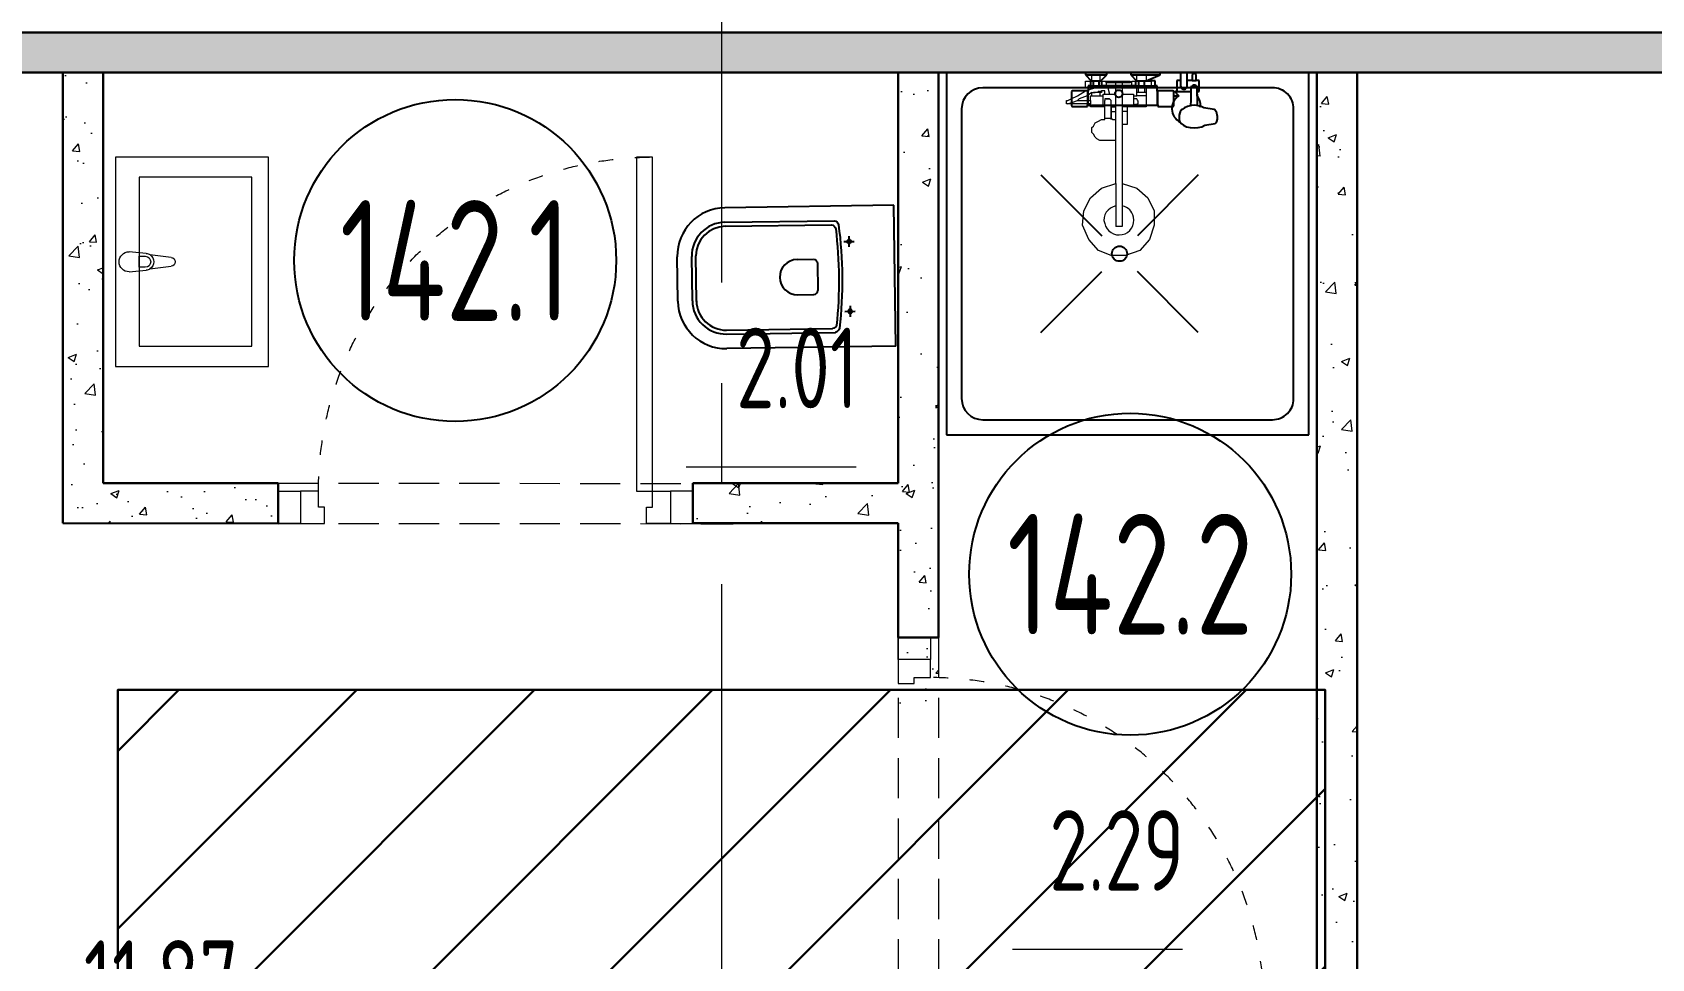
# Model space of a CAD drawing. Header units: millimetres. Extents: x -8417289 to 9420486, y 0 to 208205.
# Drawn here: x -207946 to -203923, y 107433 to 109735 of the extents above; entities that cross this region are included whole.
import ezdxf
from ezdxf import colors
from ezdxf.entities.mleader import LeaderData, LeaderLine
from ezdxf.enums import TextEntityAlignment as Align
from ezdxf.math import Vec2, Vec3

# ---------------------------------------------------------------- set-up
doc = ezdxf.new("R2010")
doc.units = ezdxf.units.MM
doc.header["$MEASUREMENT"] = 0
for name, pattern in [('ACAD_ISO03W100', [30, 12, -18]), ('ADSK_Штриховая_ш2 п1', [3, 2, -1]), ('CENTER', [2, 1.25, -0.25, 0.25, -0.25])]:
    doc.linetypes.add(name, pattern=pattern)
doc.layers.get('0').update_dxf_attribs({"color": 250, "lineweight": 9})
for name, color, linetype, lineweight in [('_АР ТЕКСТ', 250, 'Continuous', 25), ('АР_Двери', 175, 'Continuous', 18), ('АР_Маркер экспликации', 239, 'Continuous', 13), ('АР_Номер помещения', 1, 'Continuous', 25), ('АР_Оси', 195, 'Continuous', 9), ('АР_Отметки', 250, 'Continuous', 15), ('АР_Перегородки газоблок', 165, 'Continuous', 30), ('АР_Перегородки газоблок_Штрих', 165, 'Continuous', 5), ('АР_Помещения_площадь', 19, 'Continuous', 9), ('АР_тонкая линия', 250, 'Continuous', 0)]:
    doc.layers.add(name, color=color, linetype=linetype, lineweight=lineweight)
doc.layers.add('АРМИРОВАНИЕ', color=7, linetype='Continuous', lineweight=30, true_color=0xf57a00)
doc.layers.add('ТХ_сантехника', color=253, linetype='Continuous')
doc.styles.add('ISOCPEUR', font='isocpeur.TTF', dxfattribs={"width": 0.7})
doc.styles.get("Standard").update_dxf_attribs({"font": 'isocpeur.TTF', "width": 0.7})

# ---------------------------------------------------------------- blocks, each defined once
blk = doc.blocks.new('*U60')
at = {"layer": 'АР_Номер помещения', "color": 7}
blk.add_circle((-10564.1, 3309.6), 400, dxfattribs=at)
at = {"layer": 'АР_Помещения_площадь', "color": 7}
blk.add_line((-9125.1, 2539.7), (-9547.4, 2539.7), dxfattribs=at)
at = {"color": 7, "style": 'ISOCPEUR', "width": 0.7, "flags": 1}
blk.add_attdef('КАТЕГОРИЯ', (-499.2, -2092.2), '', height=250, dxfattribs=at)
at = {"layer": 'АР_Номер помещения', "color": 7, "style": 'ISOCPEUR', "width": 0.7}
blk.add_attdef('НОМЕР_ПОМЕЩЕНИЯ', text='', height=300, dxfattribs=at).set_placement((-10564.1, 3309.6), align=Align.MIDDLE_CENTER)
at = {"layer": 'АР_Помещения_площадь', "color": 7, "style": 'ISOCPEUR', "width": 0.7}
blk.add_attdef('ПЛОЩАДЬ_ПОМЕЩЕНИЯ', text='', height=200, dxfattribs=at).set_placement((-9120.2, 2786.2), align=Align.MIDDLE_RIGHT)
at = {"layer": 'АР_Помещения_площадь', "color": 7, "lineweight": 30, "width": 0.7, "flags": 104}
blk.add_attdef('ИМЯ_ПОМЕЩЕНИЯ', text='', height=100, dxfattribs=at).set_placement((157.6, 1217.1), align=Align.MIDDLE_CENTER)
blk = doc.blocks.new('*U846')
for points in [[(-55, -80), (-55, 0), (-115, 0), (-115, -40), (-100, -40), (-100, -80), (-55, -80)], [(0, 0), (0, -80), (-55, -80), (-55, 0), (0, 0)], [(-1030, 0), (-1030, -80), (-975, -80), (-975, 0), (-1030, 0)], [(-975, -80), (-975, 0), (-915, 0), (-915, -40), (-930, -40), (-930, -80), (-975, -80)]]:
    blk.add_lwpolyline(points)
blk.add_lwpolyline([(-100, -80), (-100, -910), (-140, -910), (-140, -80)], close=True)
at = {"linetype": 'ACAD_ISO03W100', "ltscale": 3}
blk.add_arc((-100, -80), 830, 180, 270, dxfattribs=at)
blk = doc.blocks.new('унитаз поликлиники')
for p, q in [((0, 175), (0, -175)), ((0, 175), (420, 175)), ((420, 138.7), (149.6, 138.7)), ((420, 129), (156.8, 128.7)), ((125.6, 86.7), (99.5, 86.7)), ((112.4, 73.1), (112.4, 100.2)), ((242.4, 43.7), (201.9, 43.7)), ((494, 57.1), (494, -57.1)), ((504, 55), (504, -55)), ((540, 55), (540, -55)), ((191.9, -33.7), (191.9, 33.7)), ((112.3, -73), (112.3, -100.1)), ((242.4, -43.7), (201.9, -43.7)), ((125.5, -86.5), (99.4, -86.5)), ((420, -139), (147.9, -138.7)), ((420, -129), (155.2, -128.7)), ((0, -175), (420, -175))]:
    blk.add_line(p, q)
for centre, radius, start, end in [((420, 55), 120, 0, 90), ((420.5, 55.2), 83.5, 359.8619, 90.3335), ((420, 55), 74, 0, 90), ((242.4, 0), 43.7, 270, 90), ((420, -55), 120, 270, 0), ((420, -55), 84, 270, 0), ((420, -55), 74, 270, 358.4018)]:
    blk.add_arc(centre, radius, start, end)
at = {"extrusion": (0, 0, -1)}
for centre, major_axis, ratio, start_param, end_param in [((1158.1, 0), (-731, -726.4), 0.993775, 0.659849, 0.910919), ((984.1, 0), (-23.4, -941.4), 0.89728, 1.422258, 1.677847), ((149.5, 127.3), (-5.6, -10.5), 0.821373, 1.269211, 2.570669), ((154.4, 119.8), (-5.61, -7.72), 0.798093, 1.232924, 2.686723), ((112.4, 86.8), (3.55, 3.55), 1, 5.504025, 11.78721), ((201.9, -33.5), (4.12, -9.49), 0.964797, 0.42926, 1.943413), ((155.2, -117.5), (5.3, -10.4), 0.842984, 0.549902, 1.8819), ((147.9, -127.5), (5.4, -10.4), 0.836443, 0.56114, 1.877577)]:
    blk.add_ellipse(centre, major_axis=major_axis, ratio=ratio, start_param=start_param, end_param=end_param, dxfattribs=at)
for centre, major_axis, ratio, start_param, end_param in [((201.9, 33.5), (4.12, 9.49), 0.964797, 0.42926, 1.943413), ((112.3, -86.6), (3.54, -3.55), 1, 5.504025, 11.78721)]:
    blk.add_ellipse(centre, major_axis=major_axis, ratio=ratio, start_param=start_param, end_param=end_param)
blk = doc.blocks.new('Из_буфера27431')
at = {"linetype": 'Continuous', "lineweight": 5}
for p, q in [((-138.5, 11.1), (-85.6, 17.7)), ((-138.5, 11.1), (-85.6, 17.7)), ((-76.1, 21), (-34.1, 25)), ((-76.1, 21), (-34.1, 25)), ((-59, 13.6), (-73.9, 13.6)), ((-59, 13.6), (-73.9, 13.6)), ((-59, -13.6), (-59, 13.6)), ((-59, -13.6), (-59, 13.6)), ((-85.6, -17.7), (-138.5, -11.1)), ((-85.6, -17.7), (-138.5, -11.1)), ((-34.1, -25), (-76.1, -21)), ((-34.1, -25), (-76.1, -21)), ((-73.9, -13.6), (-59, -13.6)), ((-73.9, -13.6), (-59, -13.6))]:
    blk.add_line(p, q, dxfattribs=at)
for points in [[(0, -260), (-380, -260), (-380, 260), (0, 260)], [(-59, -210), (-339.1, -210), (-339.1, 210), (-59, 210)], [(-59, -210), (-339.1, -210), (-339.1, 210), (-59, 210)]]:
    blk.add_lwpolyline(points, close=True, dxfattribs=at)
for centre, radius, start, end in [((-137.1, 0), 11.2, 97.1389, 262.8611), ((-137.1, 0), 11.2, 97.1389, 262.8611), ((-74.2, 0), 21.1, 122.771, 237.229), ((-74.2, 0), 21.1, 122.771, 237.229), ((-73.9, 0), 13.6, 90, 270), ((-73.9, 0), 13.6, 90, 270), ((-74.2, 0), 21.1, 95.1696, 122.771), ((-74.2, 0), 21.1, 95.1696, 122.771), ((-34.1, 0), 25, 270, 90), ((-34.1, 0), 25, 270, 90), ((-74.2, 0), 21.1, 237.229, 264.8304), ((-74.2, 0), 21.1, 237.229, 264.8304)]:
    blk.add_arc(centre, radius, start, end, dxfattribs=at)
blk = doc.blocks.new('_DotSmall')
at = {"color": 0, "linetype": 'ByBlock', "const_width": 0.5}
blk.add_lwpolyline([(-0.0625, 0, 1), (0.0625, 0, 1)], format="xyb", close=True, dxfattribs=at)
blk = doc.blocks.new('*U1124')
for points in [[(0, 0), (0, -80), (55, -80), (55, 0), (0, 0)], [(55, -80), (55, 0), (115, 0), (115, -40), (100, -40), (100, -80), (55, -80)], [(975, -80), (975, 0), (915, 0), (915, -40), (930, -40), (930, -80), (975, -80)], [(1030, 0), (1030, -80), (975, -80), (975, 0), (1030, 0)]]:
    blk.add_lwpolyline(points)
blk.add_lwpolyline([(100, -80), (100, -910), (140, -910), (140, -80)], close=True)
at = {"linetype": 'ACAD_ISO03W100', "ltscale": 3}
blk.add_arc((100, -80), 830, 270, 0, dxfattribs=at)
blk = doc.blocks.new('Из_буфера15266')
at = {"lineweight": 0, "ltscale": 100, "transparency": 33554687}
for points in [[(-13.2, -338.7), (-60.9, -354.5), (-97.9, -386.3), (-119.1, -428.6), (-119.1, -476.2), (-103.2, -523.9), (-71.4, -560.9), (-23.8, -576.8), (23.8, -576.8), (66.1, -560.9), (97.9, -523.9), (119.1, -476.2), (113.8, -428.6), (92.6, -386.3), (55.6, -354.5), (7.9, -338.7), (7.9, -195.8), (23.8, -195.8), (34.4, -195.8), (50.3, -195.8), (60.9, -195.8), (71.4, -190.5), (76.7, -185.2), (82, -174.6), (87.3, -169.3), (87.3, -158.7), (87.3, -153.5), (82, -148.2), (82, -148.2), (76.7, -137.6), (76.7, -137.6), (66.1, -132.3), (55.6, -127), (50.3, -127), (45, -127), (45, -105.8), (45, -84.7), (92.6, -84.7), (92.6, -74.1), (166.7, -74.1), (172, -74.1), (172, -68.8), (172, -63.5), (166.7, -63.5), (156.1, -58.2), (134.9, -47.6), (108.5, -31.7), (92.6, -26.5), (92.6, -21.2), (108.5, -21.2), (108.5, 0), (39.7, 0), (39.7, -21.2), (39.7, -21.2), (39.7, -21.2), (34.4, -21.2), (34.4, -21.2), (29.1, -42.3), (7.9, -42.3), (7.9, -5.3), (39.7, -5.3), (39.7, 0), (-39.7, 0), (-39.7, -5.3), (-13.2, -5.3), (-13.2, -42.3), (-50.3, -42.3), (-50.3, -47.6), (-60.9, -47.6), (-60.9, -37), (-60.9, -37), (-60.9, -21.2), (-45, -21.2), (-45, 0), (-108.5, 0), (-108.5, -21.2), (-92.6, -21.2), (-92.6, -37), (-92.6, -37), (-92.6, -47.6), (-92.6, -47.6), (-92.6, -84.7), (-29.1, -84.7)], [(-92.6, -21.2), (-60.9, -21.2)], [(-92.6, -37), (-60.9, -37)], [(-92.6, -47.6), (-60.9, -47.6)], [(-87.3, -21.2), (-87.3, -37)], [(-66.1, -21.2), (-66.1, -37)], [(-50.3, -47.6), (-50.3, -79.4)], [(-13.2, -5.3), (7.9, -5.3)], [(-13.2, -42.3), (-13.2, -142.9)], [(7.9, -195.8), (7.9, -42.3)], [(45, -42.3), (29.1, -42.3)], [(55.6, -15.9), (39.7, -21.2)], [(50.3, -47.6), (50.3, -47.6)], [(50.3, -52.9), (50.3, -47.6)], [(50.3, -79.4), (50.3, -47.6)], [(50.3, -58.2), (50.3, -52.9)], [(55.6, -15.9), (55.6, -15.9)], [(60.9, -21.2), (55.6, -15.9)], [(55.6, -31.7), (55.6, -31.7)], [(76.7, -37), (55.6, -31.7)], [(92.6, -26.5), (76.7, -21.2), (60.9, -21.2)], [(60.9, -37), (66.1, -37), (82, -37), (82, -37)], [(87.3, -47.6), (60.9, -47.6)], [(66.1, -31.7), (66.1, -37)], [(87.3, -37), (76.7, -37)], [(82, -21.2), (92.6, -21.2)], [(-50.3, -79.4), (-13.2, -79.4)], [(-29.1, -84.7), (-29.1, -142.9), (-23.8, -142.9), (-23.8, -142.9), (-23.8, -142.9), (-18.5, -142.9), (-13.2, -142.9), (-13.2, -142.9), (-13.2, -338.7)], [(-29.1, -84.7), (-13.2, -84.7)], [(-29.1, -100.5), (-13.2, -100.5)], [(23.8, -79.4), (7.9, -79.4)], [(23.8, -84.7), (7.9, -84.7)], [(23.8, -100.5), (7.9, -100.5)], [(23.8, -63.5), (23.8, -63.5), (23.8, -63.5), (29.1, -58.2), (29.1, -58.2), (29.1, -58.2), (29.1, -58.2), (34.4, -58.2), (39.7, -58.2), (39.7, -58.2), (39.7, -58.2), (39.7, -58.2), (45, -58.2), (45, -63.5), (45, -63.5)], [(23.8, -105.8), (23.8, -63.5)], [(23.8, -84.7), (23.8, -127)], [(23.8, -127), (23.8, -105.8)], [(34.4, -58.2), (29.1, -58.2)], [(34.4, -58.2), (34.4, -58.2)], [(39.7, -58.2), (34.4, -58.2)], [(39.7, -58.2), (39.7, -58.2)], [(45, -63.5), (45, -63.5)], [(45, -84.7), (45, -63.5)], [(50.3, -79.4), (45, -79.4)], [(92.6, -63.5), (92.6, -74.1)], [(166.7, -74.1), (150.8, -68.8), (134.9, -63.5)], [(166.7, -74.1), (166.7, -74.1)], [(13.2, -127), (7.9, -127)], [(18.5, -127), (13.2, -127)], [(23.8, -121.7), (18.5, -127)], [(45, -121.7), (34.4, -121.7), (23.8, -121.7)], [(45, -127), (45, -121.7)], [(-13.2, -338.7), (-13.2, -481.5)], [(7.9, -338.7), (7.9, -481.5)], [(-13.2, -481.5), (7.9, -481.5)]]:
    blk.add_lwpolyline(points, dxfattribs=at)
for points in [[(-92.6, 0), (-60.9, 0), (-60.9, 21.2), (-92.6, 21.2)], [(60.9, 0), (87.3, 0), (87.3, 21.2), (60.9, 21.2)], [(39.7, -21.2), (39.7, -21.2)], [(50.3, -42.3), (45, -42.3), (45, -31.7), (55.6, -31.7), (55.6, -31.7), (55.6, -37), (60.8, -37), (60.8, -47.6), (50.3, -47.6)], [(87.3, -47.6), (87.3, -37), (103.2, -47.6), (129.6, -58.2), (134.9, -63.5), (92.6, -63.5), (92.6, -47.6)]]:
    blk.add_lwpolyline(points, close=True, dxfattribs=at)
for points, knots in [([(-50.3, -74.1), (-55.6, -79.4), (-60.9, -74.1), (-66.1, -74.1), (-66.1, -68.8), (-66.1, -63.5), (-60.9, -58.2), (-55.6, -58.2), (-55.6, -58.2), (-50.3, -58.2)], [0, 0, 0, 0, 1, 1, 1, 2, 2, 2, 3, 3, 3, 3]), ([(7.9, -412.7), (34.4, -418), (55.6, -444.5), (45, -471), (39.7, -497.4), (13.2, -513.3), (-13.2, -508), (-39.7, -502.7), (-55.6, -476.2), (-50.3, -449.8), (-45, -428.6), (-34.4, -418), (-13.2, -412.7)], [0, 0, 0, 0, 1, 1, 1, 2, 2, 2, 3, 3, 3, 4, 4, 4, 4])]:
    blk.add_open_spline(points, degree=3, knots=knots, dxfattribs=at)
blk = doc.blocks.new('*U1126')
at = {"layer": 'АР_Номер помещения', "color": 7}
blk.add_circle((-7038.6, -2731.2), 400, dxfattribs=at)
at = {"layer": 'АР_Помещения_площадь', "color": 7}
blk.add_line((-6042.5, -3244.8), (-6464.9, -3244.8), dxfattribs=at)
at = {"color": 7, "style": 'ISOCPEUR', "width": 0.7, "flags": 1}
blk.add_attdef('КАТЕГОРИЯ', (-499.2, -2092.2), '', height=250, dxfattribs=at)
at = {"layer": 'АР_Номер помещения', "color": 7, "style": 'ISOCPEUR', "width": 0.7}
blk.add_attdef('НОМЕР_ПОМЕЩЕНИЯ', text='', height=300, dxfattribs=at).set_placement((-7038.6, -2731.2), align=Align.MIDDLE_CENTER)
at = {"layer": 'АР_Помещения_площадь', "color": 7, "lineweight": 30, "width": 0.7, "flags": 104}
blk.add_attdef('ИМЯ_ПОМЕЩЕНИЯ', text='', height=100, dxfattribs=at).set_placement((157.6, 1217.1), align=Align.MIDDLE_CENTER)
at = {"layer": 'АР_Помещения_площадь', "color": 7, "style": 'ISOCPEUR', "width": 0.7}
blk.add_attdef('ПЛОЩАДЬ_ПОМЕЩЕНИЯ', text='', height=200, dxfattribs=at).set_placement((-6037.7, -2998.3), align=Align.MIDDLE_RIGHT)
blk = doc.blocks.new('*U1127')
at = {"layer": 'АР_Номер помещения', "color": 7}
blk.add_circle((-7436.7, -3510.8), 400, dxfattribs=at)
at = {"layer": 'АР_Помещения_площадь', "color": 7}
blk.add_line((-7306.7, -4443.6), (-7729, -4443.6), dxfattribs=at)
at = {"color": 7, "style": 'ISOCPEUR', "width": 0.7, "flags": 1}
blk.add_attdef('КАТЕГОРИЯ', (-499.2, -2092.2), '', height=250, dxfattribs=at)
at = {"layer": 'АР_Номер помещения', "color": 7, "style": 'ISOCPEUR', "width": 0.7}
blk.add_attdef('НОМЕР_ПОМЕЩЕНИЯ', text='', height=300, dxfattribs=at).set_placement((-7436.7, -3510.8), align=Align.MIDDLE_CENTER)
at = {"layer": 'АР_Помещения_площадь', "color": 7, "lineweight": 30, "width": 0.7, "flags": 104}
blk.add_attdef('ИМЯ_ПОМЕЩЕНИЯ', text='', height=100, dxfattribs=at).set_placement((157.6, 1217.1), align=Align.MIDDLE_CENTER)
at = {"layer": 'АР_Помещения_площадь', "color": 7, "style": 'ISOCPEUR', "width": 0.7}
blk.add_attdef('ПЛОЩАДЬ_ПОМЕЩЕНИЯ', text='', height=200, dxfattribs=at).set_placement((-7301.8, -4197.1), align=Align.MIDDLE_RIGHT)

msp = doc.modelspace()

# ---------------------------------------------------------------- hatches: boundary and pattern name
at = {"layer": 'АР_Перегородки газоблок_Штрих', "ltscale": 100}
h = msp.add_hatch(dxfattribs=at)
h.set_pattern_fill('AR-CONC', color=256, scale=30)
h.set_pattern_definition([(50, (0, 0), (215.17805, -18.82564), [22.5, -247.5]), (355, (0, 0), (-41.6254, 225.65764), [18, -198]), (100.45144, (17.93, -1.57), (173.55265, 206.832), [19.12206, -210.34263]), (46.1842, (0, 60), (320.1724, -49.65578), [33.75, -371.25]), (96.63564, (26.68, 55.86), (280.3986, 292.2356), [28.6831, -315.51413]), (351.18416, (0, 60), (280.3986, 292.2356), [27, -297]), (21, (30, 45), (179.07212, -120.78567), [22.5, -247.5]), (326, (30, 45), (72.9946, 217.54501), [18, -198]), (71.45144, (44.92, 34.93), (252.06671, 96.75935), [19.12206, -210.34263]), (37.5, (0, 0), (3.647957, 99.868156), [0, -195.6, 0, -201, 0, -198.75]), (7.5, (0, 0), (78.92086, 118.323514), [0, -114.6, 0, -191.1, 0, -75.75]), (327.5, (-66.9, 0), (160.14673, -6.766462), [0, -75, 0, -234, 0, -310.5]), (317.5, (-96.9, 0), (174.95585, 30.031495), [0, -97.5, 0, -155.4, 0, -220.5])])
h.paths.add_polyline_path([(-210461.8, 109734.7), (-210361.8, 109634.7)], flags=17)
h.paths.add_polyline_path([(-201173.4, 109734.7), (-201293.4, 109734.7), (-210461.8, 109734.7), (-210361.8, 109634.7), (-202922.4, 109634.7), (-202922.4, 109061.2), (-202922.4, 108895.3), (-200133.9, 108895.3), (-200133.9, 106920.6), (-203133.9, 106920.6), (-203133.9, 104807.7), (-203241.9, 104807.7), (-203241.9, 104707.7), (-203033.9, 104707.7), (-203033.9, 106800.7), (-200033.9, 106800.7), (-200033.9, 110700.9), (-201173.4, 110702.5), (-201273.4, 110702.5), (-201273.4, 109734.7), (-201173.4, 109734.7), (-201173.4, 110062.1), (-201173.4, 110600.9), (-201171.3, 110600.9), (-200133.9, 110600.9), (-200133.9, 109015.3), (-201173.4, 109015.3)])
h.paths.add_polyline_path([(-201273.4, 109634.7), (-201273.4, 109014.7), (-202822.4, 109014.7), (-202822.4, 109634.7)], flags=16)
h.paths.add_polyline_path([(-202970, 109634.7), (-202849.5, 109634.7)], flags=17)
h = msp.add_hatch(dxfattribs=at)
h.set_pattern_fill('AR-CONC', color=256, scale=30)
h.set_pattern_definition([(50, (0, 673.48), (215.17805, -18.82564), [22.5, -247.5]), (355, (0, 673.48), (-41.6254, 225.65764), [18, -198]), (100.45144, (17.93, 671.9), (173.55265, 206.832), [19.12206, -210.34263]), (46.1842, (0, 733.48), (320.1724, -49.65578), [33.75, -371.25]), (96.63564, (26.68, 729.34), (280.3986, 292.2356), [28.6831, -315.51413]), (351.18416, (0, 733.48), (280.3986, 292.2356), [27, -297]), (21, (30, 718.48), (179.07212, -120.78567), [22.5, -247.5]), (326, (30, 718.48), (72.9946, 217.54501), [18, -198]), (71.45144, (44.92, 708.4), (252.06671, 96.75935), [19.12206, -210.34263]), (37.5, (0, 673.475), (3.647957, 99.868156), [0, -195.6, 0, -201, 0, -198.75]), (7.5, (0, 673.48), (78.92086, 118.323514), [0, -114.6, 0, -191.1, 0, -75.75]), (327.5, (-66.9, 673.475), (160.14673, -6.766462), [0, -75, 0, -234, 0, -310.5]), (317.5, (-96.9, 673.48), (174.95585, 30.031495), [0, -97.5, 0, -155.4, 0, -220.5])])
h.paths.add_polyline_path([(-205694.8, 109614.7), (-205794.8, 109614.7), (-205794.8, 108614.8), (-206233.9, 108614.8), (-206233.9, 108514.8), (-205794.8, 108514.8), (-205794.8, 108066.4), (-205694.8, 108066.4)])
h.paths.add_polyline_path([(-207335.1, 108614.3), (-207769.9, 108614.7), (-207769.9, 109634.7), (-207869.9, 109634.7), (-207869.9, 108514.8), (-207335.1, 108514.7)])
h.paths.add_polyline_path([(-206233.9, 108614.8), (-206305.1, 108614.8), (-206305.1, 108514.8), (-206233.9, 108514.8)])
h = msp.add_hatch(dxfattribs=at)
h.set_pattern_fill('AR-CONC', color=256, scale=30)
h.set_pattern_definition([(50, (0, 396.71), (215.17805, -18.82564), [22.5, -247.5]), (355, (0, 396.7), (-41.6254, 225.65764), [18, -198]), (100.45144, (17.93, 395.14), (173.55265, 206.832), [19.12206, -210.34263]), (46.1842, (0, 456.7), (320.1724, -49.65578), [33.75, -371.25]), (96.63564, (26.68, 452.57), (280.3986, 292.2356), [28.6831, -315.51413]), (351.18416, (0, 456.7), (280.3986, 292.2356), [27, -297]), (21, (30, 441.71), (179.07212, -120.78567), [22.5, -247.5]), (326, (30, 441.7), (72.9946, 217.54501), [18, -198]), (71.45144, (44.92, 431.64), (252.06671, 96.75935), [19.12206, -210.34263]), (37.5, (0, 396.71), (3.647957, 99.868156), [0, -195.6, 0, -201, 0, -198.75]), (7.5, (0, 396.71), (78.92086, 118.323514), [0, -114.6, 0, -191.1, 0, -75.75]), (327.5, (-66.9, 396.71), (160.14673, -6.766462), [0, -75, 0, -234, 0, -310.5]), (317.5, (-96.9, 396.71), (174.95585, 30.031495), [0, -97.5, 0, -155.4, 0, -220.5])])
h.paths.add_polyline_path([(-204334.4, 106500.7), (-204654.8, 106500.7), (-204654.8, 106997.4), (-204754.8, 106997.4), (-204754.8, 106500.7), (-205694.8, 106500.7), (-205694.8, 107201.4), (-205794.8, 107201.4), (-205794.8, 106500.7), (-206033.9, 106500.7), (-206031.8, 106400.7), (-204334.4, 106400.7)])
h.paths.add_polyline_path([(-204654.8, 109634.7), (-204754.8, 109634.7), (-204754.8, 106997.4), (-204654.8, 106997.4)])
at = {"layer": 'АРМИРОВАНИЕ', "ltscale": 100, "true_color": 0xf8991e}
h = msp.add_hatch(dxfattribs=at)
h.set_pattern_fill('ANSI31', color=30, scale=2500)
h.set_pattern_definition([(45, (-1145208.57, 148933.2), (-220.97087, 220.97087), [])])
h.paths.add_polyline_path([(-204733.9, 105100.7), (-207733.9, 105100.7), (-207733.9, 108100.7), (-204733.9, 108100.7)])

# ---------------------------------------------------------------- linework, layer by layer
at = {"layer": 'АР_Оси', "linetype": 'CENTER', "ltscale": 1000}
msp.add_line((-206233.9, 134363.2), (-206233.9, 78630.8), dxfattribs=at)
at = {"layer": 'АР_Перегородки газоблок', "ltscale": 100}
for p, q in [((-210361.8, 109634.7), (-201273.4, 109634.7)), ((-207869.9, 108514.8), (-207869.9, 109634.7)), ((-207769.9, 108614.7), (-207769.9, 109634.7)), ((-205794.8, 109634.7), (-205794.8, 108614.8)), ((-205694.8, 109634.7), (-205694.8, 108231.4)), ((-204754.8, 106500.7), (-204754.8, 109634.7)), ((-204654.8, 106500.7), (-204654.8, 109634.7)), ((-207769.9, 108614.7), (-207335.1, 108614.3)), ((-207335.1, 108614.3), (-207335.1, 108514.3)), ((-206305.1, 108514.8), (-206305.1, 108614.8)), ((-206305.1, 108614.8), (-205794.8, 108614.8)), ((-207869.9, 108514.8), (-207335.1, 108514.3)), ((-206305.1, 108514.8), (-205794.8, 108514.8)), ((-205794.8, 108514.8), (-205794.8, 108231.4)), ((-205694.8, 108231.4), (-205794.8, 108231.4))]:
    msp.add_line(p, q, dxfattribs=at)
msp.add_lwpolyline([(-210461.8, 109734.7), (-201273.4, 109734.7)], dxfattribs=at)
at = {"layer": 'АР_тонкая линия', "linetype": 'ADSK_Штриховая_ш2 п1', "ltscale": 50}
for p, q in [((-207335.2, 108614.3), (-206205.2, 108614)), ((-207335.1, 108514.3), (-206205.1, 108513.8))]:
    msp.add_line(p, q, dxfattribs=at)
for points in [[(-205794.8, 108231.4), (-205794.8, 106936.4)], [(-205694.8, 108231.4), (-205694.8, 107201.4)]]:
    msp.add_lwpolyline(points, dxfattribs=at)
at = {"layer": 'АРМИРОВАНИЕ', "ltscale": 100}
msp.add_lwpolyline([(-204733.9, 105100.7), (-207733.9, 105100.7), (-207733.9, 108100.7), (-204733.9, 108100.7)], close=True, dxfattribs=at)
at = {"layer": 'ТХ_сантехника'}
for p, q in [((-205674.8, 109634.7), (-205674.8, 108734.7)), ((-204774.8, 109634.7), (-205674.8, 109634.7)), ((-205276.8, 109634.7), (-205329.3, 109634.7)), ((-205329.3, 109634.7), (-205329.3, 109629.5)), ((-205329.3, 109629.5), (-205315.1, 109614.5)), ((-205329.3, 109629.5), (-205276.8, 109629.5)), ((-205291.1, 109614.5), (-205276.8, 109629.5)), ((-205276.8, 109629.5), (-205276.8, 109634.7)), ((-205144.3, 109634.7), (-205216.8, 109634.7)), ((-205216.8, 109634.7), (-205216.8, 109629.5)), ((-205216.8, 109629.5), (-205202.6, 109614.5)), ((-205216.8, 109629.5), (-205144.3, 109629.5)), ((-205178.6, 109614.5), (-205144.3, 109629.5)), ((-205144.3, 109629.5), (-205144.3, 109634.7)), ((-205076.6, 109634.7), (-205093.1, 109634.7)), ((-205093.1, 109634.7), (-205093.1, 109615.2)), ((-205076.6, 109615.2), (-205076.6, 109634.7)), ((-205064.2, 109628), (-205064.2, 109615.2)), ((-205054.5, 109615.2), (-205054.5, 109628)), ((-204774.8, 108734.7), (-204774.8, 109634.7)), ((-204864.8, 109597.2), (-205584.8, 109597.2)), ((-205363.8, 109587.4), (-205363.8, 109553)), ((-205324.1, 109589.7), (-205361.6, 109589.7)), ((-205324.1, 109589), (-205324.1, 109589.7)), ((-205322.6, 109589), (-205324.1, 109589)), ((-205324.1, 109589), (-205324.1, 109554.5)), ((-205317.3, 109601.7), (-205322.6, 109601.7)), ((-205322.6, 109601.7), (-205322.6, 109589)), ((-205322.6, 109554.5), (-205322.6, 109589)), ((-205315.1, 109614.5), (-205317.3, 109614.5)), ((-205317.3, 109614.5), (-205317.3, 109601.7)), ((-205317.3, 109601.7), (-205288.8, 109601.7)), ((-205315.1, 109614.5), (-205291.1, 109614.5)), ((-205310.2, 109614.5), (-205310.2, 109601.7)), ((-205296, 109614.5), (-205296, 109601.7)), ((-205288.8, 109614.5), (-205291.1, 109614.5)), ((-205288.8, 109601.7), (-205288.8, 109614.5)), ((-205204.8, 109601.7), (-205288.8, 109601.7)), ((-205202.6, 109614.5), (-205204.8, 109614.5)), ((-205204.8, 109614.5), (-205204.8, 109601.7)), ((-205204.8, 109601.7), (-205156.3, 109601.7)), ((-205202.6, 109614.5), (-205178.6, 109614.5)), ((-205197.7, 109614.5), (-205197.7, 109601.7)), ((-205183.5, 109614.5), (-205183.5, 109601.7)), ((-205156.3, 109614.5), (-205178.6, 109614.5)), ((-205156.3, 109601.7), (-205156.3, 109614.5)), ((-205151.1, 109601.7), (-205156.3, 109601.7)), ((-205151.1, 109589), (-205151.1, 109601.7)), ((-205149.6, 109589), (-205151.1, 109589)), ((-205151.1, 109589), (-205151.1, 109554.3)), ((-205112.1, 109589.7), (-205149.6, 109589.7)), ((-205149.6, 109589.7), (-205149.6, 109589)), ((-205149.6, 109554.5), (-205149.6, 109589)), ((-205109.8, 109587.1), (-205109.8, 109587.4)), ((-205106.3, 109587.1), (-205109.8, 109587.1)), ((-205109.8, 109577.3), (-205109.8, 109587.1)), ((-205102.3, 109588.2), (-205104.4, 109588.2)), ((-205104.4, 109588.2), (-205066.9, 109588.2)), ((-205093.1, 109615.2), (-205102.3, 109615.2)), ((-205102.3, 109615.2), (-205102.3, 109588.2)), ((-205093.1, 109615.2), (-205093.1, 109601.7)), ((-205064.2, 109615.2), (-205076.6, 109615.2)), ((-205076.6, 109601.7), (-205076.6, 109615.2)), ((-205076.6, 109601.7), (-205076.6, 109615.2)), ((-205067.2, 109566.4), (-205066.8, 109598.1)), ((-205066.8, 109598.1), (-205066.7, 109599.3)), ((-205066.7, 109599.3), (-205066.1, 109600.5)), ((-205066.1, 109600.5), (-205065.3, 109601.5)), ((-205065.3, 109601.5), (-205064.2, 109602.2)), ((-205064.2, 109615.2), (-205054.5, 109615.2)), ((-205064.2, 109602.2), (-205063.1, 109602.6)), ((-205061.3, 109603.5), (-205063.1, 109602.6)), ((-205063.1, 109602.6), (-205062.9, 109602.7)), ((-205063.1, 109602.6), (-205063.1, 109602.6)), ((-205062.9, 109602.7), (-205061.6, 109602.8)), ((-205061.6, 109602.8), (-205057.1, 109602.8)), ((-205059.3, 109603.8), (-205061.3, 109603.5)), ((-205057.4, 109603.5), (-205059.3, 109603.8)), ((-205055.6, 109602.6), (-205057.4, 109603.5)), ((-205057.1, 109602.8), (-205055.7, 109602.7)), ((-205055.7, 109602.7), (-205055.6, 109602.6)), ((-205055.6, 109602.6), (-205055.6, 109602.6)), ((-205055.6, 109602.6), (-205054.5, 109602.2)), ((-205047.3, 109615.2), (-205054.5, 109615.2)), ((-205054.5, 109602.2), (-205053.4, 109601.5)), ((-205053.4, 109601.5), (-205052.5, 109600.5)), ((-205052.5, 109600.5), (-205052, 109599.3)), ((-205052, 109599.3), (-205051.8, 109598.1)), ((-205051.5, 109566.4), (-205051.8, 109598.1)), ((-205051.6, 109576.3), (-205051.7, 109588.2)), ((-205051.7, 109588.2), (-205047.3, 109588.2)), ((-205047.3, 109588.2), (-205047.3, 109615.2)), ((-205361.6, 109550.8), (-205324.1, 109550.8)), ((-205324.1, 109550.8), (-205324.1, 109554.5)), ((-205324.1, 109554.5), (-205322.6, 109554.5)), ((-205322.6, 109554.5), (-205322.6, 109554.3)), ((-205322.6, 109554.3), (-205322.6, 109553.9)), ((-205322.6, 109553.9), (-205322.6, 109553.7)), ((-205322.6, 109553.7), (-205151.1, 109553.7)), ((-205151.1, 109554.3), (-205151.1, 109554.5)), ((-205151.1, 109554.5), (-205149.6, 109554.5)), ((-205151.1, 109553.9), (-205151.1, 109554.3)), ((-205151.1, 109553.7), (-205151.1, 109553.9)), ((-205149.6, 109554.5), (-205149.6, 109550.8)), ((-205149.6, 109550.8), (-205112.1, 109550.8)), ((-205109.8, 109553), (-205109.8, 109577.3)), ((-205109.8, 109577.3), (-205097.3, 109577.3)), ((-205083.5, 109547.4), (-205089, 109543.4)), ((-205076.4, 109550.5), (-205083.5, 109547.4)), ((-205072.6, 109551.6), (-205076.4, 109550.5)), ((-205066.2, 109553.1), (-205072.6, 109551.6)), ((-205067.6, 109552.7), (-205067.2, 109566.4)), ((-205059.3, 109553.6), (-205066.2, 109553.1)), ((-205052.5, 109553.1), (-205059.3, 109553.6)), ((-205046.1, 109551.6), (-205052.5, 109553.1)), ((-205051.1, 109552.7), (-205051.5, 109566.4)), ((-205046.1, 109551.6), (-205043.6, 109550.9)), ((-205042.2, 109550.5), (-205043.6, 109550.9)), ((-205035.1, 109547.4), (-205042.2, 109550.5)), ((-205009.7, 109543.4), (-205035.1, 109547.4)), ((-205637.3, 109544.7), (-205637.3, 108824.7)), ((-205096.4, 109529.4), (-205096.8, 109527)), ((-205096.8, 109527), (-205096.8, 109519.1)), ((-205096.8, 109519.1), (-205095.6, 109513.5)), ((-205095.2, 109534.9), (-205096.4, 109529.4)), ((-205095.6, 109513.5), (-205094.3, 109511.7)), ((-205094.1, 109537), (-205095.2, 109534.9)), ((-205094.3, 109511.7), (-205091.8, 109508.3)), ((-205090.5, 109542), (-205094.1, 109537)), ((-205091.8, 109508.3), (-205085.8, 109503.8)), ((-205089, 109543.4), (-205090.5, 109542)), ((-205032.8, 109503.8), (-205006.9, 109508.3)), ((-205008.2, 109542), (-205009.7, 109543.4)), ((-205004.6, 109537), (-205008.2, 109542)), ((-205006.9, 109508.3), (-205003.1, 109513.5)), ((-205003.5, 109534.9), (-205004.6, 109537)), ((-205002.2, 109529.4), (-205003.5, 109534.9)), ((-205003.1, 109513.5), (-205001.8, 109519.1)), ((-205001.8, 109527), (-205002.2, 109529.4)), ((-205001.8, 109519.1), (-205001.8, 109527)), ((-204812.3, 108824.7), (-204812.3, 109544.7)), ((-205085.8, 109503.8), (-205078.1, 109500.4)), ((-205078.1, 109500.4), (-205069, 109498.3)), ((-205069, 109498.3), (-205059.3, 109497.5)), ((-205059.3, 109497.5), (-205049.6, 109498.3)), ((-205049.6, 109498.3), (-205040.6, 109500.4)), ((-205040.6, 109500.4), (-205032.8, 109503.8)), ((-205440.6, 109380.4), (-205289.2, 109229)), ((-205049.1, 109380.4), (-205200.5, 109229)), ((-205440.6, 108989), (-205289.2, 109140.4)), ((-205049.1, 108989), (-205200.5, 109140.4)), ((-205584.8, 108772.2), (-204864.8, 108772.2)), ((-205674.8, 108734.7), (-204774.8, 108734.7))]:
    msp.add_line(p, q, dxfattribs=at)
for centre, major_axis, ratio, start_param, end_param in [((-205059.3, 109628), (-3.45, -3.45), 1, 2.356194, 5.497787), ((-205584.8, 109544.7), (-37.1, 37.1), 1, 5.497787, 7.068583), ((-205361.6, 109587.4), (-1.59, -1.59), 1, 3.926991, 5.497787), ((-205246.8, 109582.2), (-6.36, -6.36), 1, 2.356194490192329, 8.639379797371916), ((-205112.1, 109587.4), (-1.59, -1.59), 1, 2.356194, 3.926991), ((-205084.8, 109551.9), (-29.2, 29.2), 1, 5.990979, 6.04581), ((-205072, 109609.8), (30.3, 28), 0.905927, 2.962805, 3.32038), ((-205084.8, 109601.7), (-5.83, 5.83), 1, 0.785398, 3.926991), ((-204864.8, 109544.7), (-37.1, -37.1), 1, 2.356194, 3.926991), ((-205361.6, 109553), (-1.59, 1.59), 1, 0.785398, 2.356194), ((-205073.6, 109545.5), (41.2, 1.9), 0.944625, 2.139018, 4.144168), ((-205112.1, 109553), (-1.59, -1.59), 1, 0.785398, 2.356194), ((-205084.7, 109551.9), (-29.1, 29.1), 1, 3.901829, 4.560561), ((-205244.8, 109184.7), (-13.3, 13.3), 1, 3.926991, 10.210176), ((-205584.8, 108824.7), (-37.1, -37.1), 1, -0.785398, 0.785398), ((-204864.8, 108824.7), (-37.1, 37.1), 1, 2.356194, 3.926991)]:
    msp.add_ellipse(centre, major_axis=major_axis, ratio=ratio, start_param=start_param, end_param=end_param, dxfattribs=at)

# ---------------------------------------------------------------- block references
at = {"layer": 'АР_Двери', "xscale": -1, "rotation": 180}
msp.add_blockref('*U846', (-206305.1, 108514.7), dxfattribs=at)
at = {"layer": 'АР_Двери', "color": 253, "rotation": 90.00000000000001}
msp.add_blockref('*U1124', (-205794.8, 107201.4), dxfattribs=at)
at = {"layer": 'АР_Маркер экспликации'}
ref = msp.add_blockref('*U1126', (-199856.8, 111899.1), dxfattribs=at)
ref.add_attrib('НОМЕР_ПОМЕЩЕНИЯ', '142.1', dxfattribs={"layer": 'АР_Номер помещения', "color": 7, "height": 300, "style": 'ISOCPEUR', "width": 0.7}).set_placement((-206895.4, 109167.9), align=Align.MIDDLE_CENTER)
ref.add_attrib('ПЛОЩАДЬ_ПОМЕЩЕНИЯ', '2.01', dxfattribs={"layer": 'АР_Помещения_площадь', "color": 7, "height": 200, "style": 'ISOCPEUR', "width": 0.7}).set_placement((-205894.4, 108900.8), align=Align.MIDDLE_RIGHT)
ref = msp.add_blockref('*U1127', (-197781.7, 111899.1), dxfattribs=at)
ref.add_attrib('НОМЕР_ПОМЕЩЕНИЯ', '142.2', dxfattribs={"layer": 'АР_Номер помещения', "color": 7, "height": 300, "style": 'ISOCPEUR', "width": 0.7}).set_placement((-205218.5, 108388.3), align=Align.MIDDLE_CENTER)
ref.add_attrib('ПЛОЩАДЬ_ПОМЕЩЕНИЯ', '2.29', dxfattribs={"layer": 'АР_Помещения_площадь', "color": 7, "height": 200, "style": 'ISOCPEUR', "width": 0.7}).set_placement((-205083.5, 107702), align=Align.MIDDLE_RIGHT)
ref = msp.add_blockref('*U60', (-198313, 104592.2), dxfattribs=at)
ref.add_attrib('НОМЕР_ПОМЕЩЕНИЯ', '142', dxfattribs={"layer": 'АР_Номер помещения', "color": 7, "height": 300, "style": 'ISOCPEUR', "width": 0.7}).set_placement((-208877.1, 107901.8), align=Align.MIDDLE_CENTER)
ref.add_attrib('ПЛОЩАДЬ_ПОМЕЩЕНИЯ', '11.87', dxfattribs={"layer": 'АР_Помещения_площадь', "color": 7, "height": 200, "style": 'ISOCPEUR', "width": 0.7}).set_placement((-207433.1, 107378.5), align=Align.MIDDLE_RIGHT)
at = {"layer": 'ТХ_сантехника', "color": 253, "ltscale": 100, "xscale": -0.75, "yscale": 0.75, "zscale": 0.75}
msp.add_blockref('Из_буфера15266', (-205247.9, 109613.1), dxfattribs=at)
at = {"layer": 'ТХ_сантехника', "ltscale": 100, "xscale": -1}
msp.add_blockref('Из_буфера27431', (-207739.5, 109164.6), dxfattribs=at)
at = {"layer": 'ТХ_сантехника', "rotation": 180.8645356381789}
msp.add_blockref('унитаз поликлиники', (-205803.1, 109130.1), dxfattribs=at)

# ---------------------------------------------------------------- leaders
at = {"layer": '_АР ТЕКСТ'}
ml = msp.add_multileader_mtext('Standard', dxfattribs=at)
ml.set_content('{\\W0.8;-2,550}', color=256, style='ISOCPEUR')
ml.set_leader_properties(color=256, linetype='Continuous', lineweight=-1)
ml.set_arrow_properties(name='DOTSMALL')
ml.build(insert=Vec2(0, 0))
ml.multileader.update_dxf_attribs({"has_text_frame": 1, "text_left_attachment_type": 4, "text_right_attachment_type": 4, "dogleg_length": 100, "arrow_head_size": 180})
ctx = ml.context
ctx.base_point, ctx.char_height, ctx.arrow_head_size, ctx.landing_gap_size, ctx.plane_origin = Vec3(-302775.8, 123943.3, -2), 250, 180, 50, Vec3(-302295.5, 121699.2, -2)
ctx.left_attachment, ctx.right_attachment = 4, 4
notes = []
notes.append((ctx, [(0, (0, 0, 0), (0, 0), (1, 0), 1, [])]))
ctx.mtext.insert, ctx.mtext.width, ctx.mtext.defined_height, ctx.mtext.line_spacing_style, ctx.mtext.flow_direction = Vec3(-302725.8, 124276.6, -2), 801.086, 330.7, 2, 5
ml = msp.add_multileader_mtext('Standard', dxfattribs=at)
ml.set_content('{\\W0.8;-2,550}', color=256, style='ISOCPEUR')
ml.set_leader_properties(color=256, linetype='Continuous', lineweight=-1)
ml.set_arrow_properties(name='DOTSMALL')
ml.build(insert=Vec2(0, 0))
ml.multileader.update_dxf_attribs({"has_text_frame": 1, "text_left_attachment_type": 4, "text_right_attachment_type": 4, "dogleg_length": 100, "arrow_head_size": 180})
ctx = ml.context
ctx.base_point, ctx.char_height, ctx.arrow_head_size, ctx.landing_gap_size, ctx.plane_origin = Vec3(-314736, 120073.3, -2), 250, 180, 50, Vec3(-314255.7, 117829.3, -2)
ctx.left_attachment, ctx.right_attachment = 4, 4
notes.append((ctx, [(0, (0, 0, 0), (0, 0), (1, 0), 1, [])]))
ctx.mtext.insert, ctx.mtext.width, ctx.mtext.defined_height, ctx.mtext.line_spacing_style, ctx.mtext.flow_direction = Vec3(-314686, 120406.6, -2), 801.086, 330.7, 2, 5
at = {"layer": 'АР_Отметки'}
ml = msp.add_multileader_mtext('Standard', dxfattribs=at)
ml.set_content('{\\W0.8;-2,250}', color=256, style='ISOCPEUR')
ml.set_leader_properties(color=256, linetype='Continuous', lineweight=-1)
ml.set_arrow_properties(name='DOTSMALL')
ml.build(insert=Vec2(0, 0))
ml.multileader.update_dxf_attribs({"has_text_frame": 1, "text_left_attachment_type": 4, "text_right_attachment_type": 4, "dogleg_length": 100, "arrow_head_size": 180})
ctx = ml.context
ctx.base_point, ctx.char_height, ctx.arrow_head_size, ctx.landing_gap_size, ctx.plane_origin = Vec3(-297233.6, 128352.9), 250, 180, 50, Vec3(-296855.5, 126878.8)
ctx.left_attachment, ctx.right_attachment = 4, 4
notes.append((ctx, [(0, (0, 0, 0), (0, 0), (1, 0), 1, [])]))
ctx.mtext.insert, ctx.mtext.width, ctx.mtext.defined_height, ctx.mtext.line_spacing_style, ctx.mtext.flow_direction = Vec3(-297183.6, 128686.2), 769.989, 343.9, 2, 5
ml = msp.add_multileader_mtext('Standard', dxfattribs=at)
ml.set_content('{\\W0.8;-2,250}', color=256, style='ISOCPEUR')
ml.set_leader_properties(color=256, linetype='Continuous', lineweight=-1)
ml.set_arrow_properties(name='DOTSMALL')
ml.build(insert=Vec2(0, 0))
ml.multileader.update_dxf_attribs({"has_text_frame": 1, "text_left_attachment_type": 4, "text_right_attachment_type": 4, "dogleg_length": 100, "arrow_head_size": 180})
ctx = ml.context
ctx.base_point, ctx.char_height, ctx.arrow_head_size, ctx.landing_gap_size, ctx.plane_origin = Vec3(-298305.8, 120267, 0), 250, 180, 50, Vec3(-302964.3, 116414.7, 0)
ctx.left_attachment, ctx.right_attachment = 4, 4
notes.append((ctx, [(0, (0, 0, 0), (0, 0), (1, 0), 1, [])]))
ctx.mtext.insert, ctx.mtext.width, ctx.mtext.defined_height, ctx.mtext.line_spacing_style, ctx.mtext.flow_direction = Vec3(-298255.8, 120600.4, 0), 769.989, 343.9, 2, 5
ml = msp.add_multileader_mtext('Standard', dxfattribs=at)
ml.set_content('{\\W0.8;-2,250}', color=256, style='ISOCPEUR')
ml.set_leader_properties(color=256, linetype='Continuous', lineweight=-1)
ml.set_arrow_properties(name='DOTSMALL')
ml.build(insert=Vec2(0, 0))
ml.multileader.update_dxf_attribs({"has_text_frame": 1, "text_left_attachment_type": 4, "text_right_attachment_type": 4, "dogleg_length": 100, "arrow_head_size": 180})
ctx = ml.context
ctx.base_point, ctx.char_height, ctx.arrow_head_size, ctx.landing_gap_size, ctx.plane_origin = Vec3(-336127.5, 116985.9, 0), 250, 180, 50, Vec3(-337174, 115928.8, 0)
ctx.left_attachment, ctx.right_attachment = 4, 4
notes.append((ctx, [(0, (0, 0, 0), (0, 0), (1, 0), 1, [])]))
ctx.mtext.insert, ctx.mtext.width, ctx.mtext.defined_height, ctx.mtext.line_spacing_style, ctx.mtext.flow_direction = Vec3(-336077.5, 117319.2, 0), 769.989, 343.9, 2, 5
ml = msp.add_multileader_mtext('Standard', dxfattribs=at)
ml.set_content('{\\W0.8;-2,650}', color=256, style='ISOCPEUR')
ml.set_leader_properties(color=256, linetype='Continuous', lineweight=-1)
ml.set_arrow_properties(name='DOTSMALL')
ml.build(insert=Vec2(0, 0))
ml.multileader.update_dxf_attribs({"has_text_frame": 1, "text_left_attachment_type": 4, "text_right_attachment_type": 4, "dogleg_length": 100, "arrow_head_size": 180})
ctx = ml.context
ctx.base_point, ctx.char_height, ctx.arrow_head_size, ctx.landing_gap_size, ctx.plane_origin = Vec3(-302139.5, 114233.7), 250, 180, 50, Vec3(-302336.3, 112502.9)
ctx.left_attachment, ctx.right_attachment = 4, 4
notes.append((ctx, [(0, (0, 0, 0), (0, 0), (1, 0), 1, [])]))
ctx.mtext.insert, ctx.mtext.width, ctx.mtext.defined_height, ctx.mtext.line_spacing_style, ctx.mtext.flow_direction = Vec3(-302089.5, 114567), 881.186, 431, 2, 5
for ctx, leaders in notes:
    for number, flags, end, landing, length, lines in leaders:
        leader = LeaderData()
        leader.index, (leader.has_last_leader_line, leader.has_dogleg_vector, leader.attachment_direction) = number, flags
        leader.last_leader_point, leader.dogleg_vector, leader.dogleg_length = Vec3(end), Vec3(landing), length
        for number, points, colour, breaks in lines:
            line = LeaderLine()
            line.index, line.vertices, line.color, line.breaks = number, Vec3.list(points), colors.encode_raw_color(colour), breaks
            leader.lines.append(line)
        ctx.leaders.append(leader)

doc.saveas('drawing.dxf')
